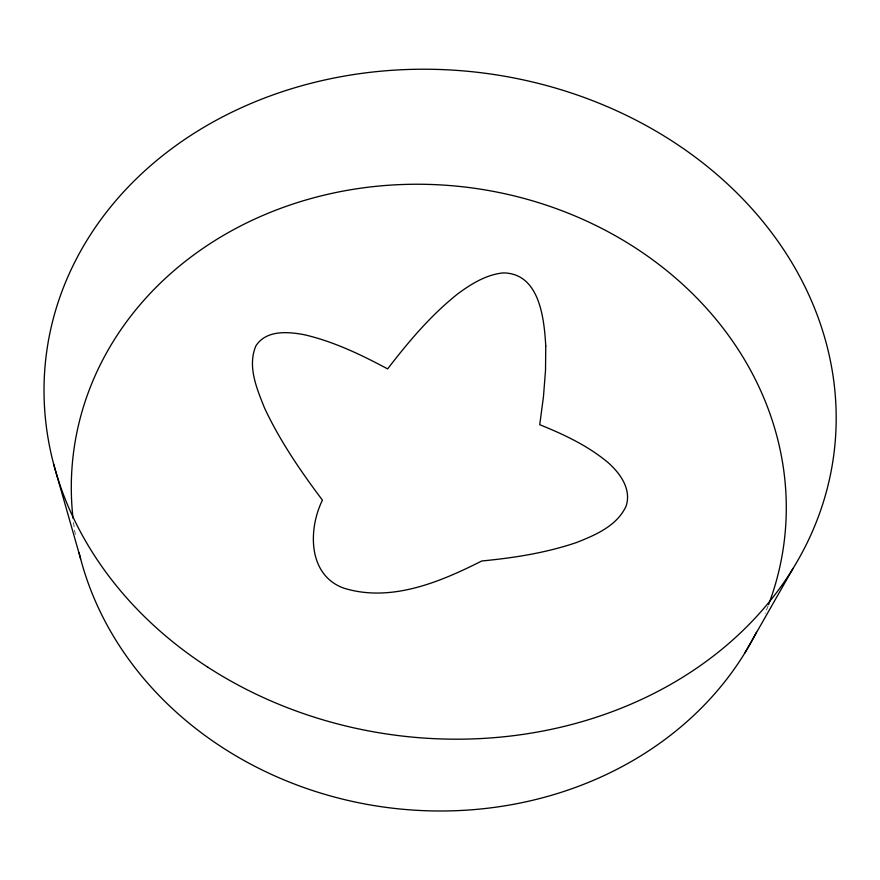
<?xml version="1.0" encoding="UTF-8"?>
<svg xmlns="http://www.w3.org/2000/svg" width="880" height="880" viewBox="0 0 880 880"><rect width="100%" height="100%" fill="white"/><g stroke="black" fill="none" stroke-linecap="round" stroke-linejoin="round"><path stroke-width="0.66" stroke-dasharray="4.4 3.3" d="M768.108 605.88A358.116 312.675 6.9 0 1 765.127 613.349M75.317 534.468A358.116 312.675 6.9 0 1 73.502 522.28"/><path stroke-width="1.32" d="M744.832 653.015L793.067 568.414M53.625 464.035L80.619 558.811M73.018 518.221A358.116 312.675 6.9 0 1 467.632 187.363A358.116 312.675 6.9 0 1 768.592 604.604M756.415 632.28A358.116 312.675 6.9 0 1 392.491 808.181A358.116 312.675 6.9 0 1 79.013 552.442M545.754 346.06L545.523 370.348L543.455 396.759L539.737 424.71C563.904 434.434 587.851 445.698 607.981 462.506C620.169 473.253 631.84 489.346 626.01 506.352C616.825 525.921 595.595 535.007 576.631 542.476C546.018 552.915 513.898 557.887 481.789 560.978C440.088 582.032 391.039 602.679 344.003 588.214C307.78 575.344 308.044 529.397 322.421 500.148C300.608 471.097 279.917 440.946 264.506 407.935C256.828 388.641 247.181 366.399 255.904 345.84C266.222 329.89 287.661 331.661 303.974 334.653C333.531 341.418 361.031 354.695 387.64 368.896C408.551 341.649 430.936 315.161 457.93 293.7C471.482 283.822 486.299 274.516 503.393 272.899C539.737 273.383 544.181 318.67 545.754 346.06M207.955 667.282A396.935 334.004 6.9 0 0 834.108 452.265A396.935 334.004 6.9 0 0 278.223 93.071A396.935 334.004 6.9 0 0 207.955 667.282"/></g></svg>
